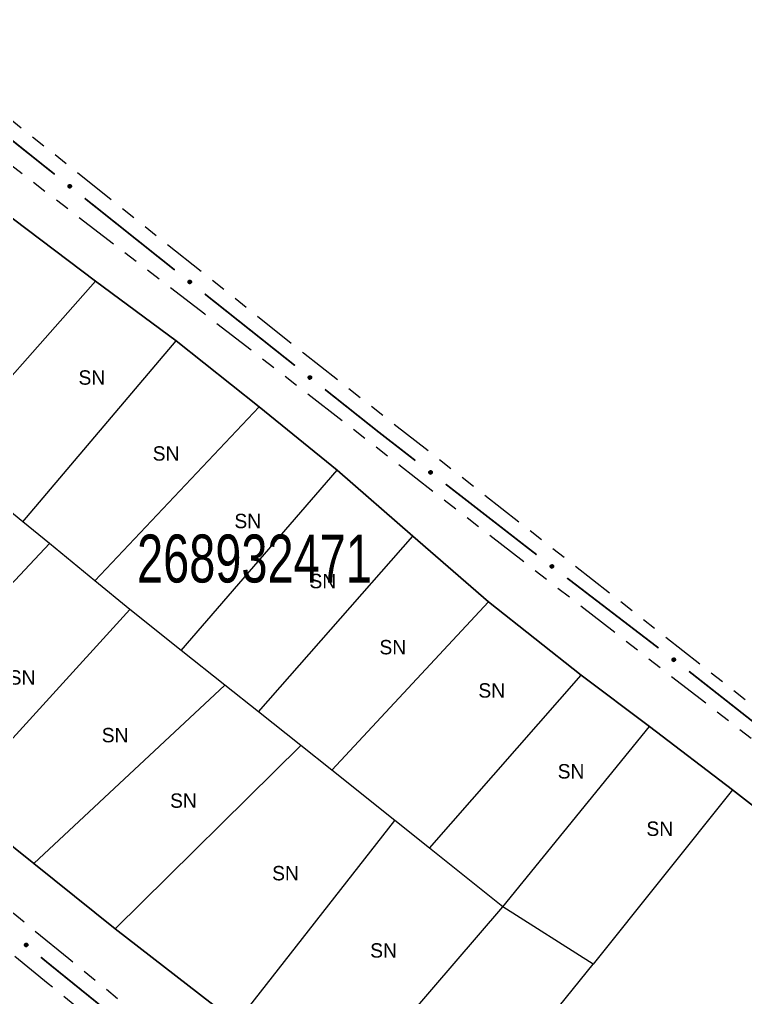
# Model space of a CAD drawing. Extents: x 207981 to 210201, y 4876477 to 4878908.
# Drawn here: x 209120.5 to 209196.2, y 4876898.7 to 4877000.6 of the extents above; entities that cross this region are included whole.
import ezdxf
from ezdxf.enums import TextEntityAlignment as Align

# ---------------------------------------------------------------- set-up
doc = ezdxf.new("R2010")
doc.units = 0
doc.header["$LTSCALE"] = 1.5
doc.header["$MEASUREMENT"] = 0
doc.linetypes.add('TRACO_25', pattern=[8, 3, -1, 1, -1, 1, -1])
for name, color, linetype in [('CD_MALHA_LOTES', 7, 'CONTINUOUS'), ('CD_TXT_QUADRA', 255, 'CONTINUOUS'), ('RU-QUADRA', 210, 'CONTINUOUS'), ('SV-EIXO-RUA-N-PAV', 6, 'CONTINUOUS'), ('SV-RUA-NAO-PAV', 7, 'CONTINUOUS'), ('Th_NmrPort', 1, 'CONTINUOUS')]:
    doc.layers.add(name, color=color, linetype=linetype)
doc.styles.add('ARIAL', font='ARIAL.SHX')

msp = doc.modelspace()

# ---------------------------------------------------------------- linework, layer by layer
at = {"layer": 'CD_MALHA_LOTES', "linetype": 'Continuous', "flags": 128}
for points in [[(209117, 4876981.98), (209128.44, 4876973.34)], [(209112.37, 4876955.19), (209128.44, 4876973.34)], [(209128.44, 4876973.34), (209136.83, 4876967.11)], [(209120.85, 4876948.25), (209136.83, 4876967.11)], [(209136.83, 4876967.11), (209145.48, 4876960.24)], [(209128.37, 4876942.11), (209145.48, 4876960.24)], [(209145.48, 4876960.24), (209153.61, 4876953.63)], [(209137.37, 4876934.85), (209153.61, 4876953.63)], [(209153.61, 4876953.63), (209161.5, 4876946.76)], [(209120.85, 4876948.25), (209117.31, 4876951.14)], [(209123.62, 4876945.99), (209120.85, 4876948.25)], [(209145.41, 4876928.44), (209161.5, 4876946.76)], [(209161.5, 4876946.76), (209169.38, 4876939.9)], [(209105.1, 4876926.21), (209123.62, 4876945.99)], [(209128.37, 4876942.11), (209123.62, 4876945.99)], [(209132, 4876939.13), (209128.37, 4876942.11)], [(209153.05, 4876922.35), (209169.38, 4876939.9)], [(209169.38, 4876939.9), (209179.04, 4876932.27)], [(209113.85, 4876919.17), (209132, 4876939.13)], [(209137.37, 4876934.85), (209132, 4876939.13)], [(209141.92, 4876931.22), (209137.37, 4876934.85)], [(209163.23, 4876914.23), (209179.04, 4876932.27)], [(209179.04, 4876932.27), (209186.16, 4876926.93)], [(209122.01, 4876912.62), (209141.92, 4876931.22)], [(209145.41, 4876928.44), (209141.92, 4876931.22)], [(209149.83, 4876924.92), (209145.41, 4876928.44)], [(209170.9, 4876908.11), (209186.16, 4876926.93)], [(209186.16, 4876926.93), (209194.81, 4876920.32)], [(209130.47, 4876905.82), (209149.83, 4876924.92)], [(209153.05, 4876922.35), (209149.83, 4876924.92)], [(209159.63, 4876917.11), (209153.05, 4876922.35)], [(209194.81, 4876920.32), (209180.31, 4876902.14)], [(209194.81, 4876920.32), (209211.97, 4876906.97)], [(209122.01, 4876912.62), (209113.85, 4876919.17)], [(209143.13, 4876896.01), (209159.63, 4876917.11)], [(209163.23, 4876914.23), (209159.63, 4876917.11)], [(209170.9, 4876908.11), (209163.23, 4876914.23)], [(209130.47, 4876905.82), (209122.01, 4876912.62)], [(209153.54, 4876887.93), (209170.9, 4876908.11)], [(209180.31, 4876902.14), (209170.9, 4876908.11)], [(209143.13, 4876896.01), (209130.47, 4876905.82)], [(209162.01, 4876879.51), (209180.31, 4876902.14)]]:
    msp.add_lwpolyline(points, dxfattribs=at)
at = {"layer": 'RU-QUADRA', "linetype": 'Continuous', "flags": 128}
msp.add_lwpolyline([(209211.97, 4876906.97), (209194.81, 4876920.32), (209186.16, 4876926.93), (209179.04, 4876932.27), (209169.38, 4876939.9), (209161.5, 4876946.76), (209153.61, 4876953.63), (209145.48, 4876960.24), (209136.83, 4876967.11), (209128.44, 4876973.34), (209117, 4876981.98), (209098.56, 4876996.73), (209089.31, 4876989.23), (209080.58, 4876982.14), (209068.52, 4876972.35), (209058.13, 4876963.93), (209078.15, 4876947.85), (209088.05, 4876939.9), (209098.47, 4876931.53), (209105.1, 4876926.21), (209113.85, 4876919.17), (209122.01, 4876912.62), (209130.47, 4876905.82), (209143.13, 4876896.01)], dxfattribs=at)
at = {"layer": 'SV-EIXO-RUA-N-PAV', "const_width": 0.18}
for points in [[(209114.802381, 4876991.974826), (209121.049332, 4876986.977265)], [(209121.049332, 4876986.977265), (209121.179216, 4876986.873357)], [(209121.179216, 4876986.873357), (209124.176823, 4876984.483513)], [(209127.304488, 4876981.98998), (209136.687483, 4876974.509378)], [(209139.815962, 4876972.016866), (209149.210618, 4876964.550914)], [(209152.34217, 4876962.062264), (209157.039498, 4876958.329288)], [(209157.039498, 4876958.329288), (209157.822268, 4876957.707219)], [(209157.822268, 4876957.707219), (209161.770783, 4876954.639526)], [(209164.9295, 4876952.185446), (209173.615971, 4876945.436727)], [(209173.615971, 4876945.436727), (209173.888361, 4876945.2251)], [(209173.888361, 4876945.2251), (209174.40844, 4876944.826824)], [(209177.584195, 4876942.394833), (209187.11146, 4876935.09886)], [(209190.287215, 4876932.66687), (209190.510588, 4876932.495811)], [(209190.510588, 4876932.495811), (209199.720478, 4876925.249795)], [(209122.742424, 4876902.866536), (209123.413657, 4876902.308897)], [(209123.413657, 4876902.308897), (209132.065296, 4876895.311247)]]:
    msp.add_lwpolyline(points, dxfattribs=at)
at = {"layer": 'SV-EIXO-RUA-N-PAV'}
for points in [[(209125.696931, 4876983.412388), (209125.745449, 4876983.418559), (209125.788409, 4876983.413941), (209125.823132, 4876983.399777), (209125.850551, 4876983.379259), (209125.876239, 4876983.355109), (209125.896765, 4876983.325048), (209125.912157, 4876983.286636), (209125.918688, 4876983.23801), (209125.911065, 4876983.194312), (209125.899, 4876983.159527), (209125.879252, 4876983.129704), (209125.855373, 4876983.105143), (209125.823442, 4876983.084854), (209125.784363, 4876983.069636), (209125.735308, 4876983.064252), (209125.693222, 4876983.069068), (209125.659997, 4876983.08365), (209125.63014, 4876983.103694), (209125.604211, 4876983.128663), (209125.584232, 4876983.158288), (209125.568981, 4876983.197662), (209125.564308, 4876983.24615), (209125.568632, 4876983.28818), (209125.582744, 4876983.321602), (209125.603139, 4876983.350551), (209125.627047, 4876983.37661), (209125.656407, 4876983.398502), (209125.696931, 4876983.412388)], [(209138.207592, 4876973.438253), (209138.25611, 4876973.444424), (209138.29907, 4876973.439806), (209138.333793, 4876973.425642), (209138.361212, 4876973.405124), (209138.386899, 4876973.380974), (209138.407426, 4876973.350913), (209138.422817, 4876973.312501), (209138.429349, 4876973.263875), (209138.421726, 4876973.220177), (209138.409661, 4876973.185392), (209138.389912, 4876973.155569), (209138.366034, 4876973.131008), (209138.334102, 4876973.110719), (209138.295024, 4876973.095501), (209138.245969, 4876973.090117), (209138.203883, 4876973.094933), (209138.170658, 4876973.109515), (209138.140801, 4876973.129559), (209138.114872, 4876973.154528), (209138.094892, 4876973.184153), (209138.079642, 4876973.223527), (209138.074969, 4876973.272015), (209138.079293, 4876973.314045), (209138.093405, 4876973.347467), (209138.113799, 4876973.376416), (209138.137708, 4876973.402475), (209138.167068, 4876973.424367), (209138.207592, 4876973.438253)], [(209150.732396, 4876963.482162), (209150.780904, 4876963.488409), (209150.823871, 4876963.483858), (209150.858616, 4876963.469748), (209150.886067, 4876963.449273), (209150.911792, 4876963.425163), (209150.932366, 4876963.395134), (209150.947817, 4876963.356746), (209150.954425, 4876963.30813), (209150.94687, 4876963.26442), (209150.934859, 4876963.229617), (209150.915157, 4876963.199763), (209150.891317, 4876963.175165), (209150.859417, 4876963.154826), (209150.820362, 4876963.139547), (209150.771316, 4876963.134086), (209150.729222, 4876963.138837), (209150.695974, 4876963.153367), (209150.666086, 4876963.173364), (209150.640118, 4876963.198293), (209150.620093, 4876963.227887), (209150.604781, 4876963.267237), (209150.600032, 4876963.315717), (209150.604291, 4876963.357754), (209150.61835, 4876963.391198), (209150.6387, 4876963.420179), (209150.662568, 4876963.446275), (209150.691893, 4876963.468213), (209150.732396, 4876963.482162)], [(209163.304216, 4876953.587566), (209163.352653, 4876953.594345), (209163.395667, 4876953.590267), (209163.430565, 4876953.576539), (209163.45824, 4876953.556367), (209163.484228, 4876953.532542), (209163.505131, 4876953.50274), (209163.521003, 4876953.464525), (209163.528144, 4876953.415984), (209163.52107, 4876953.372194), (209163.509443, 4876953.337261), (209163.49007, 4876953.307192), (209163.466502, 4876953.282333), (209163.434828, 4876953.261645), (209163.395943, 4876953.245938), (209163.34696, 4876953.239938), (209163.304817, 4876953.244226), (209163.271411, 4876953.25839), (209163.241305, 4876953.278057), (209163.215064, 4876953.302699), (209163.194715, 4876953.332071), (209163.178971, 4876953.371251), (209163.17369, 4876953.419675), (209163.177486, 4876953.461757), (209163.191177, 4876953.495353), (209163.211207, 4876953.524556), (209163.234787, 4876953.550913), (209163.26387, 4876953.573172), (209163.304216, 4876953.587566)], [(209175.949173, 4876943.785583), (209175.997561, 4876943.7927), (209176.040603, 4876943.788922), (209176.075595, 4876943.775438), (209176.10341, 4876943.75546), (209176.129564, 4876943.731816), (209176.150674, 4876943.702161), (209176.166812, 4876943.664057), (209176.174292, 4876943.615568), (209176.167524, 4876943.571729), (209176.15614, 4876943.536716), (209176.136978, 4876943.506513), (209176.113584, 4876943.48149), (209176.082054, 4876943.460581), (209176.04328, 4876943.444604), (209175.99434, 4876943.438263), (209175.952168, 4876943.442256), (209175.918664, 4876943.456187), (209175.888422, 4876943.475643), (209175.86201, 4876943.500102), (209175.841456, 4876943.529331), (209175.825439, 4876943.5684), (209175.81982, 4876943.616787), (209175.823323, 4876943.658894), (209175.83678, 4876943.692584), (209175.856605, 4876943.721927), (209175.880001, 4876943.748448), (209175.908928, 4876943.770908), (209175.949173, 4876943.785583)], [(209188.652193, 4876934.05762), (209188.700581, 4876934.064736), (209188.743623, 4876934.060958), (209188.778616, 4876934.047474), (209188.806431, 4876934.027496), (209188.832585, 4876934.003853), (209188.853694, 4876933.974197), (209188.869833, 4876933.936094), (209188.877312, 4876933.887604), (209188.870544, 4876933.843766), (209188.85916, 4876933.808752), (209188.839998, 4876933.778549), (209188.816604, 4876933.753526), (209188.785074, 4876933.732618), (209188.7463, 4876933.71664), (209188.69736, 4876933.710299), (209188.655188, 4876933.714292), (209188.621684, 4876933.728223), (209188.591442, 4876933.74768), (209188.56503, 4876933.772138), (209188.544476, 4876933.801368), (209188.528459, 4876933.840436), (209188.522841, 4876933.888823), (209188.526343, 4876933.93093), (209188.5398, 4876933.964621), (209188.559626, 4876933.993963), (209188.583021, 4876934.020484), (209188.611948, 4876934.042945), (209188.652193, 4876934.05762)], [(209121.163869, 4876904.321063), (209121.212502, 4876904.326254), (209121.25536, 4876904.320772), (209121.28979, 4876904.30591), (209121.31679, 4876904.284844), (209121.341986, 4876904.260181), (209121.361902, 4876904.229712), (209121.376516, 4876904.190997), (209121.382066, 4876904.142249), (209121.373563, 4876904.098714), (209121.360799, 4876904.06418), (209121.340454, 4876904.034761), (209121.316085, 4876904.010686), (209121.283751, 4876903.991045), (209121.244373, 4876903.976618), (209121.19522, 4876903.972224), (209121.15324, 4876903.977887), (209121.120315, 4876903.993137), (209121.090869, 4876904.013778), (209121.065448, 4876904.039265), (209121.04607, 4876904.069287), (209121.031616, 4876904.10896), (209121.027922, 4876904.157532), (209121.033092, 4876904.199467), (209121.047875, 4876904.232597), (209121.068849, 4876904.26113), (209121.093278, 4876904.286701), (209121.123074, 4876904.307997), (209121.163869, 4876904.321063)]]:
    msp.add_lwpolyline(points, close=True, dxfattribs=at)
for points in [[(209125.564308, 4876983.24615), (209125.823442, 4876983.084854)], [(209125.567543, 4876983.265029), (209125.835056, 4876983.097126)], [(209125.568632, 4876983.28818), (209125.855373, 4876983.105143)], [(209125.568981, 4876983.197662), (209125.784363, 4876983.069636)], [(209125.5706, 4876983.220708), (209125.801203, 4876983.078743)], [(209125.577922, 4876983.302126), (209125.86464, 4876983.118913)], [(209125.582396, 4876983.176403), (209125.75348, 4876983.071417)], [(209125.582744, 4876983.321602), (209125.879252, 4876983.129704)], [(209125.584232, 4876983.158288), (209125.735308, 4876983.064252)], [(209125.594704, 4876983.33412), (209125.886122, 4876983.143669)], [(209125.598011, 4876983.141267), (209125.708944, 4876983.070277)], [(209125.603139, 4876983.350551), (209125.899, 4876983.159527)], [(209125.604211, 4876983.128663), (209125.693222, 4876983.069068)], [(209125.618738, 4876983.362076), (209125.902255, 4876983.181415)], [(209125.627047, 4876983.37661), (209125.911065, 4876983.194312)], [(209125.645338, 4876983.384497), (209125.911567, 4876983.219363)], [(209125.656407, 4876983.398502), (209125.918688, 4876983.23801)], [(209125.676206, 4876983.403515), (209125.911494, 4876983.263049)], [(209125.696931, 4876983.412388), (209125.912157, 4876983.286636)], [(209125.723496, 4876983.414676), (209125.898416, 4876983.310123)], [(209125.745449, 4876983.418559), (209125.896765, 4876983.325048)], [(209125.76995, 4876983.416032), (209125.878965, 4876983.344826)], [(209125.788409, 4876983.413941), (209125.876239, 4876983.355109)], [(209138.074969, 4876973.272015), (209138.334102, 4876973.110719)], [(209138.078203, 4876973.290894), (209138.345716, 4876973.122991)], [(209138.079293, 4876973.314045), (209138.366034, 4876973.131008)], [(209138.079642, 4876973.223527), (209138.295024, 4876973.095501)], [(209138.081261, 4876973.246573), (209138.311864, 4876973.104608)], [(209138.088583, 4876973.327991), (209138.375301, 4876973.144778)], [(209138.093056, 4876973.202268), (209138.264141, 4876973.097282)], [(209138.093405, 4876973.347467), (209138.389912, 4876973.155569)], [(209138.094892, 4876973.184153), (209138.245969, 4876973.090117)], [(209138.105365, 4876973.359985), (209138.396783, 4876973.169534)], [(209138.108672, 4876973.167132), (209138.219604, 4876973.096142)], [(209138.113799, 4876973.376416), (209138.409661, 4876973.185392)], [(209138.114872, 4876973.154528), (209138.203883, 4876973.094933)], [(209138.129398, 4876973.387941), (209138.412915, 4876973.20728)], [(209138.137708, 4876973.402475), (209138.421726, 4876973.220177)], [(209138.155998, 4876973.410362), (209138.422228, 4876973.245228)], [(209138.167068, 4876973.424367), (209138.429349, 4876973.263875)], [(209138.186866, 4876973.42938), (209138.422155, 4876973.288914)], [(209138.207592, 4876973.438253), (209138.422817, 4876973.312501)], [(209138.234157, 4876973.440541), (209138.409076, 4876973.335988)], [(209138.25611, 4876973.444424), (209138.407426, 4876973.350913)], [(209138.280611, 4876973.441897), (209138.389626, 4876973.370691)], [(209138.29907, 4876973.439806), (209138.386899, 4876973.380974)], [(209150.603237, 4876963.334601), (209150.871012, 4876963.167116)], [(209150.604291, 4876963.357754), (209150.891317, 4876963.175165)], [(209150.613559, 4876963.371714), (209150.900562, 4876963.188949)], [(209150.61835, 4876963.391198), (209150.915157, 4876963.199763)], [(209150.630291, 4876963.403734), (209150.922006, 4876963.213738)], [(209150.6387, 4876963.420179), (209150.934859, 4876963.229617)], [(209150.654281, 4876963.431729), (209150.938079, 4876963.25151)], [(209150.662568, 4876963.446275), (209150.94687, 4876963.26442)], [(209150.680846, 4876963.45419), (209150.947333, 4876963.289472)], [(209150.691893, 4876963.468213), (209150.954425, 4876963.30813)], [(209150.711684, 4876963.473257), (209150.947191, 4876963.333158)], [(209150.732396, 4876963.482162), (209150.947817, 4876963.356746)], [(209150.758957, 4876963.484491), (209150.93404, 4876963.380211)], [(209150.780904, 4876963.488409), (209150.932366, 4876963.395134)], [(209150.805409, 4876963.48592), (209150.914535, 4876963.414884)], [(209150.823871, 4876963.483858), (209150.911792, 4876963.425163)], [(209150.600032, 4876963.315717), (209150.859417, 4876963.154826)], [(209150.604781, 4876963.267237), (209150.820362, 4876963.139547)], [(209150.606364, 4876963.290286), (209150.837188, 4876963.14868)], [(209150.618228, 4876963.245998), (209150.789477, 4876963.14128)], [(209150.620093, 4876963.227887), (209150.771316, 4876963.134086)], [(209150.633899, 4876963.210887), (209150.744942, 4876963.14007)], [(209150.640118, 4876963.198293), (209150.729222, 4876963.138837)], [(209163.17369, 4876953.419675), (209163.434828, 4876953.261645)], [(209163.176687, 4876953.438594), (209163.446286, 4876953.274062)], [(209163.177486, 4876953.461757), (209163.466502, 4876953.282333)], [(209163.178971, 4876953.371251), (209163.395943, 4876953.245938)], [(209163.180301, 4876953.394315), (209163.412667, 4876953.255255)], [(209163.186601, 4876953.475818), (209163.475595, 4876953.296218)], [(209163.191177, 4876953.495353), (209163.49007, 4876953.307192)], [(209163.192651, 4876953.350161), (209163.36504, 4876953.247331)], [(209163.194715, 4876953.332071), (209163.34696, 4876953.239938)], [(209163.202979, 4876953.50802), (209163.496765, 4876953.321242)], [(209163.208707, 4876953.315224), (209163.320522, 4876953.245632)], [(209163.211207, 4876953.524556), (209163.509443, 4876953.337261)], [(209163.215064, 4876953.302699), (209163.304817, 4876953.244226)], [(209163.22666, 4876953.536276), (209163.512422, 4876953.359188)], [(209163.234787, 4876953.550913), (209163.52107, 4876953.372194)], [(209163.252977, 4876953.559029), (209163.521258, 4876953.397249)], [(209163.26387, 4876953.573172), (209163.528144, 4876953.415984)], [(209163.283604, 4876953.578433), (209163.520636, 4876953.440931)], [(209163.304216, 4876953.587566), (209163.521003, 4876953.464525)], [(209163.33075, 4876953.590186), (209163.506968, 4876953.487837)], [(209163.352653, 4876953.594345), (209163.505131, 4876953.50274)], [(209163.377183, 4876953.592126), (209163.487084, 4876953.522293)], [(209163.395667, 4876953.590267), (209163.484228, 4876953.532542)], [(209175.81982, 4876943.616787), (209176.082054, 4876943.460581)], [(209175.822686, 4876943.635725), (209176.093426, 4876943.473078)], [(209175.823323, 4876943.658894), (209176.113584, 4876943.48149)], [(209175.825439, 4876943.5684), (209176.04328, 4876943.444604)], [(209175.826608, 4876943.591473), (209176.059939, 4876943.454037)], [(209175.832339, 4876943.673018), (209176.12258, 4876943.495438)], [(209175.83678, 4876943.692584), (209176.136978, 4876943.506513)], [(209175.839266, 4876943.547406), (209176.012368, 4876943.445781)], [(209175.841456, 4876943.529331), (209175.99434, 4876943.438263)], [(209175.848493, 4876943.705334), (209176.143574, 4876943.520609)], [(209175.855565, 4876943.512582), (209175.967862, 4876943.443772)], [(209175.856605, 4876943.721927), (209176.15614, 4876943.536716)], [(209175.86201, 4876943.500102), (209175.952168, 4876943.442256)], [(209175.871976, 4876943.733754), (209176.158967, 4876943.558663)], [(209175.880001, 4876943.748448), (209176.167524, 4876943.571729)], [(209175.898134, 4876943.75669), (209176.167537, 4876943.596785)], [(209175.908928, 4876943.770908), (209176.174292, 4876943.615568)], [(209175.928624, 4876943.776307), (209176.16661, 4876943.640462)], [(209175.949173, 4876943.785583), (209176.166812, 4876943.664057)], [(209175.975688, 4876943.788389), (209176.152615, 4876943.687271)], [(209175.997561, 4876943.7927), (209176.150674, 4876943.702161)], [(209176.022106, 4876943.790652), (209176.132491, 4876943.721588)], [(209176.040603, 4876943.788922), (209176.129564, 4876943.731816)], [(209188.522841, 4876933.888823), (209188.785074, 4876933.732618)], [(209188.525706, 4876933.907762), (209188.796446, 4876933.745115)], [(209188.526343, 4876933.93093), (209188.816604, 4876933.753526)], [(209188.528459, 4876933.840436), (209188.7463, 4876933.71664)], [(209188.529629, 4876933.86351), (209188.762959, 4876933.726074)], [(209188.53536, 4876933.945055), (209188.8256, 4876933.767474)], [(209188.5398, 4876933.964621), (209188.839998, 4876933.778549)], [(209188.542287, 4876933.819443), (209188.715389, 4876933.717818)], [(209188.544476, 4876933.801368), (209188.69736, 4876933.710299)], [(209188.551513, 4876933.97737), (209188.846594, 4876933.792645)], [(209188.558585, 4876933.784619), (209188.670883, 4876933.715808)], [(209188.559626, 4876933.993963), (209188.85916, 4876933.808752)], [(209188.56503, 4876933.772138), (209188.655188, 4876933.714292)], [(209188.574996, 4876934.005791), (209188.861987, 4876933.830699)], [(209188.583021, 4876934.020484), (209188.870544, 4876933.843766)], [(209188.601154, 4876934.028726), (209188.870557, 4876933.868822)], [(209188.611948, 4876934.042945), (209188.877312, 4876933.887604)], [(209188.631645, 4876934.048343), (209188.869631, 4876933.912498)], [(209188.652193, 4876934.05762), (209188.869833, 4876933.936094)], [(209188.678708, 4876934.060425), (209188.855636, 4876933.959307)], [(209188.700581, 4876934.064736), (209188.853694, 4876933.974197)], [(209188.725127, 4876934.062689), (209188.835511, 4876933.993624)], [(209188.743623, 4876934.060958), (209188.832585, 4876934.003853)], [(209121.042662, 4876904.213222), (209121.325628, 4876904.024266)], [(209121.047875, 4876904.232597), (209121.340454, 4876904.034761)], [(209121.060085, 4876904.244871), (209121.347604, 4876904.048584)], [(209121.068849, 4876904.26113), (209121.360799, 4876904.06418)], [(209121.084677, 4876904.272338), (209121.364494, 4876904.085997)], [(209121.093278, 4876904.286701), (209121.373563, 4876904.098714)], [(209121.111724, 4876904.294218), (209121.37457, 4876904.12375)], [(209121.123074, 4876904.307997), (209121.382066, 4876904.142249)], [(209121.142969, 4876904.312609), (209121.375378, 4876904.167429)], [(209121.163869, 4876904.321063), (209121.376516, 4876904.190997)], [(209121.190475, 4876904.322814), (209121.363251, 4876904.214756)], [(209121.212502, 4876904.326254), (209121.361902, 4876904.229712)], [(209121.236947, 4876904.323234), (209121.344504, 4876904.249845)], [(209121.25536, 4876904.320772), (209121.341986, 4876904.260181)], [(209121.027922, 4876904.157532), (209121.283751, 4876903.991045)], [(209121.031536, 4876904.176342), (209121.29561, 4876904.003081)], [(209121.031616, 4876904.10896), (209121.244373, 4876903.976618)], [(209121.033092, 4876904.199467), (209121.316085, 4876904.010686)], [(209121.0337, 4876904.131969), (209121.261394, 4876903.985383)], [(209121.044599, 4876904.087435), (209121.213533, 4876903.979021)], [(209121.04607, 4876904.069287), (209121.19522, 4876903.972224)], [(209121.059503, 4876904.051991), (209121.168982, 4876903.978779)], [(209121.065448, 4876904.039265), (209121.15324, 4876903.977887)]]:
    msp.add_lwpolyline(points, dxfattribs=at)
at = {"layer": 'SV-RUA-NAO-PAV', "linetype": 'TRACO_25'}
for points in [[(208931.416753, 4877139.509485, 11.597076), (208945.91313, 4877128.110327, 11.597076), (209006.920773, 4877079.674377, 11.373015), (209040.025391, 4877053.289176, 11.273433), (209062.380866, 4877035.911948, 11.137609), (209079.650307, 4877022.083693, 11.137609), (209150.125462, 4876965.861726, 10.468419), (209224.07786, 4876907.834189, 10.443634), (209274.874249, 4876865.977771, 10.443634)], [(209274.873077, 4876824.332823, 8.659129), (209270.788394, 4876821.408077, 8.659129), (209263.129647, 4876814.886938, 8.51042), (209256.58913, 4876810.019578, 8.460851), (209249.0071, 4876804.973979, 8.262572), (209244.951478, 4876805.366458, 8.262572), (209239.064285, 4876809.945386, 9.947938), (209215.188449, 4876829.961841, 9.947938), (209172.539009, 4876864.369211, 9.947938), (209125.637707, 4876902.701376, 9.947938), (209095.743851, 4876927.165932, 9.947938), (209063.953011, 4876952.022968, 10.394065), (209053.356065, 4876961.049997, 10.443634), (209053.393607, 4876962.845488, 10.443634), (209097.08755, 4876999.122748, 10.443634), (209100.795892, 4876999.445212, 10.443634)], [(209274.87417, 4876863.170674, 9.204394), (209220.464749, 4876907.264639, 9.79923), (209139.809477, 4876969.90663, 10.567558), (209103.053144, 4876998.155354, 10.93933), (209100.795892, 4876999.445212, 10.93933)], [(209213.054078, 4876827.36664, 9.947938), (209170.42098, 4876861.760826, 9.947938), (209123.510564, 4876900.100441, 9.947938), (209093.644787, 4876924.542018, 9.947938), (209061.827842, 4876949.419465, 10.394065), (209051.177217, 4876958.492219, 10.36928), (209047.730525, 4876959.610905, 10.36928), (209044.590689, 4876958.956773, 10.36928), (209041.526453, 4876956.793573, 10.36928), (209039.389863, 4876954.953674, 10.36928), (208999.395244, 4876922.610095, 9.281777), (208999.395244, 4876920.328301, 9.555631), (209001.15047, 4876918.22203, 9.132403), (209045.414613, 4876883.846117, 9.132403), (209087.951412, 4876849.687778, 9.132403), (209134.032945, 4876813.166283, 7.766876), (209178.073571, 4876778.148615, 7.444674), (209190.587214, 4876766.390848, 7.444674), (209196.176759, 4876762.887009, 7.444674)]]:
    msp.add_polyline3d(points, dxfattribs=at)

# ---------------------------------------------------------------- texts
at = {"layer": 'CD_TXT_QUADRA', "style": 'ARIAL', "width": 0.7}
msp.add_text('268932471', height=5, dxfattribs=at).set_placement((209132.76, 4876941.93))
at = {"layer": 'Th_NmrPort', "color": 1}
for p in [(209126.657945, 4876963.301437), (209134.390718, 4876955.38455), (209142.905975, 4876948.342203), (209150.730805, 4876942.082338), (209158.025371, 4876935.189631), (209119.381163, 4876932.030838), (209168.335736, 4876930.678846), (209129.080492, 4876926.019978), (209176.598774, 4876922.244092), (209136.200851, 4876919.188462), (209185.850485, 4876916.260398), (209146.840966, 4876911.626427), (209157.059273, 4876903.571455)]:
    msp.add_text('SN', height=1.5, dxfattribs=at).set_placement(p, align=Align.MIDDLE_LEFT)

doc.saveas('drawing.dxf')
